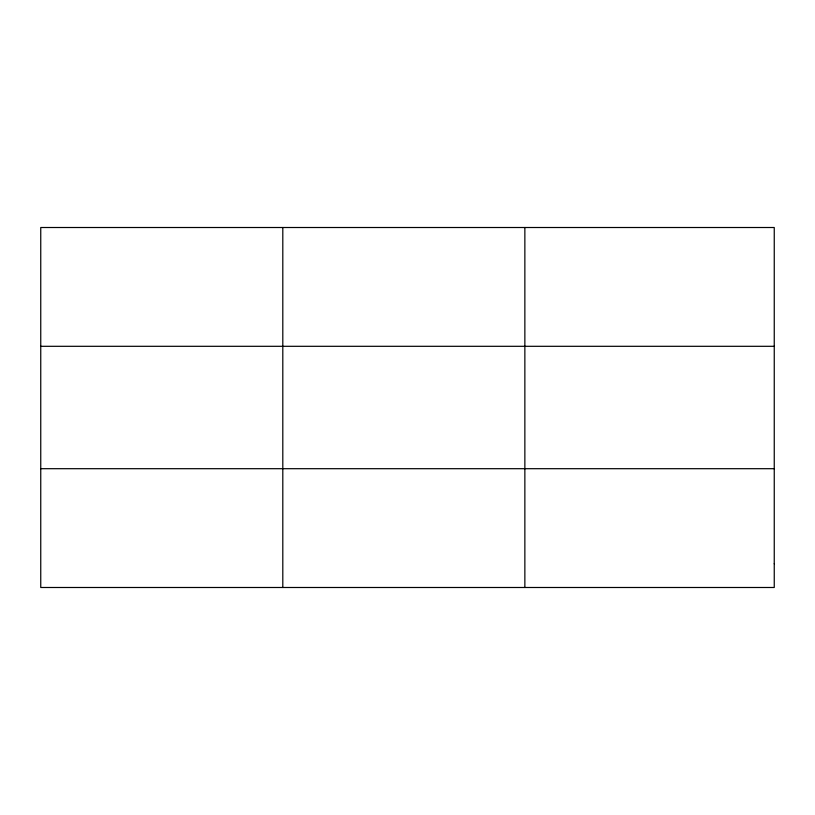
<?xml version="1.0" encoding="UTF-8"?>
<svg xmlns="http://www.w3.org/2000/svg" width="815" height="815" viewBox="0 0 815 815"><rect width="100%" height="100%" fill="white"/><g stroke="black" fill="none" stroke-linecap="round" stroke-linejoin="round"><path stroke-width="1.22" d="M282.805 227.507L282.805 587.493M524.86 227.507L524.86 587.493M40.75 346.304L774.25 346.304M40.75 468.696L774.25 468.696M774.25 563.736L774.25 587.493L40.75 587.493L40.75 227.507L774.25 227.507L774.25 563.736"/></g></svg>
